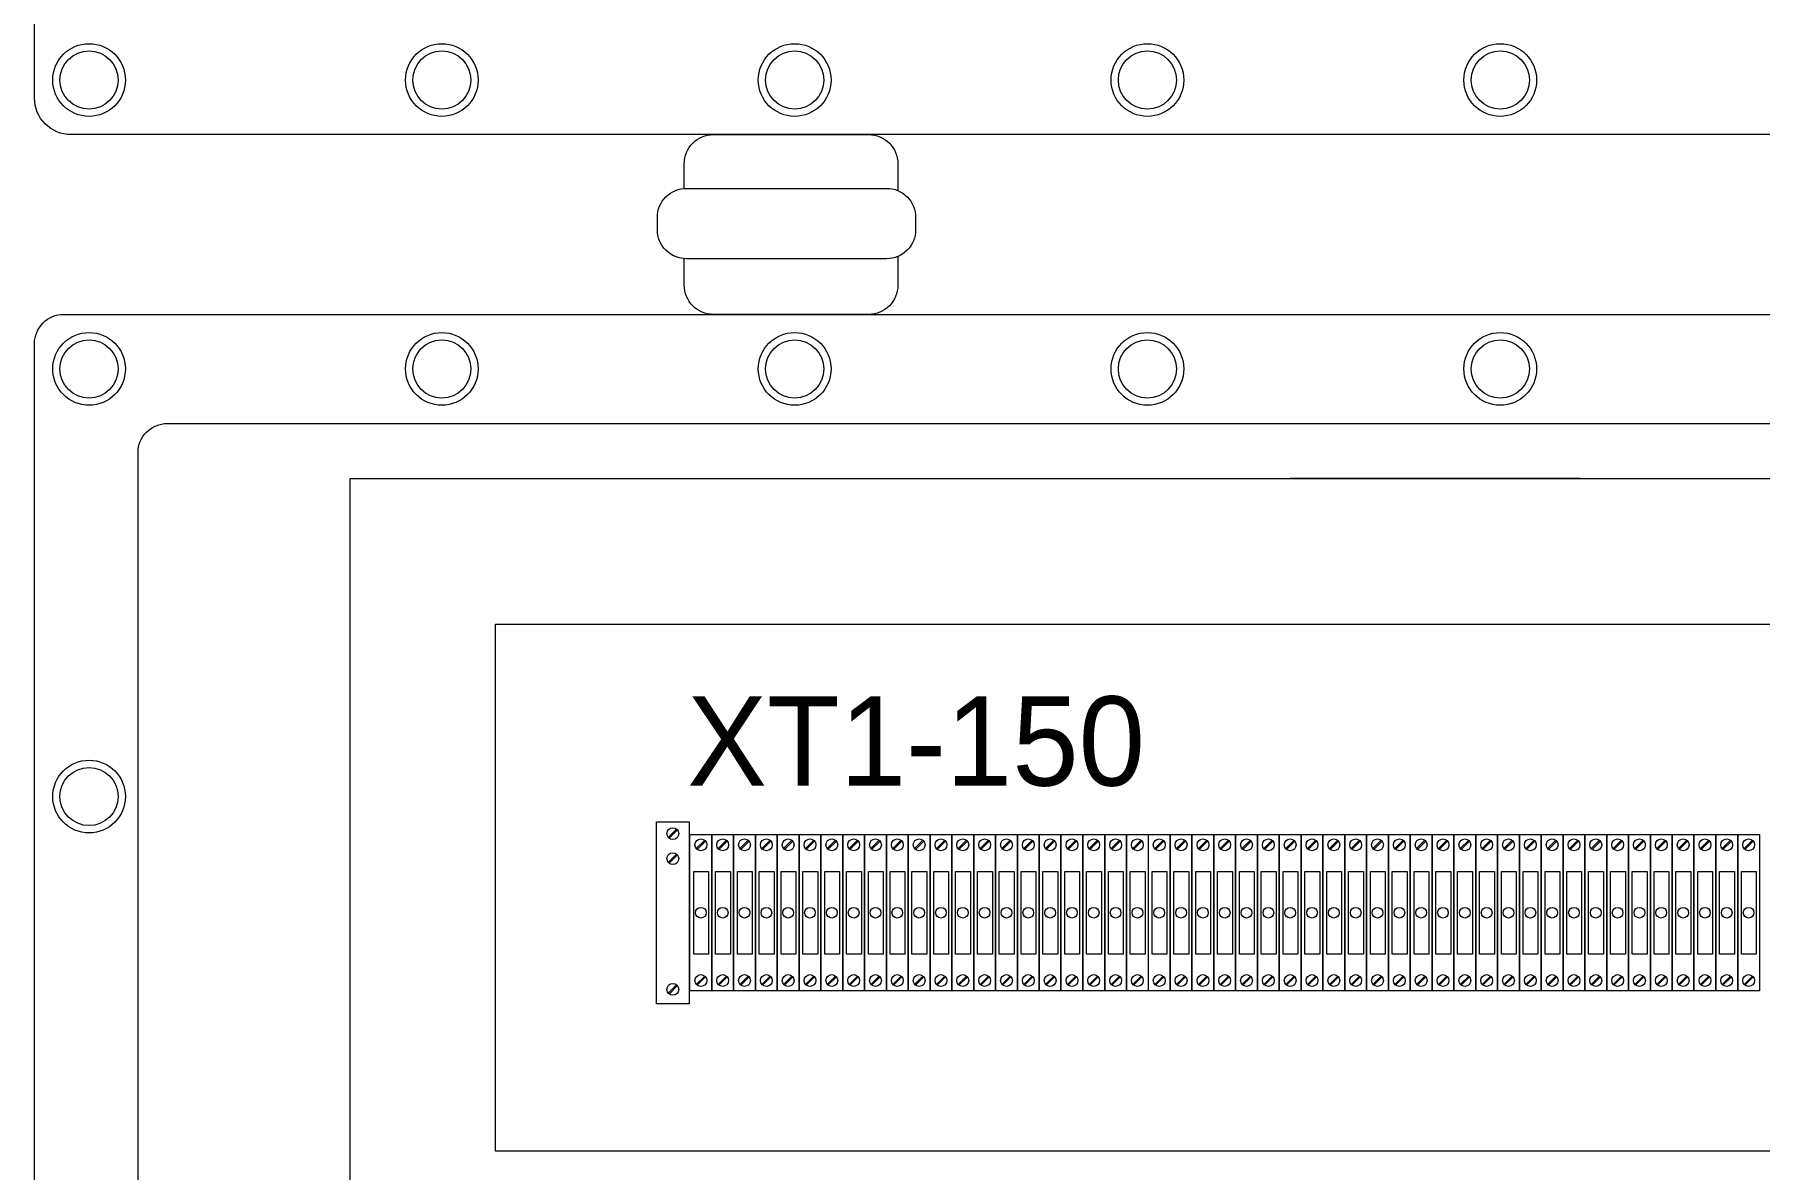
# Model space of a CAD drawing. Header units: millimetres. Extents: x 32721 to 72822, y 57624 to 123188.
# Drawn here: x 42831.1 to 43070.8, y 65008.7 to 65166.4 of the extents above; entities that cross this region are included whole.
import ezdxf

# ---------------------------------------------------------------- set-up
doc = ezdxf.new("R2010")
doc.units = ezdxf.units.MM
doc.header["$LTSCALE"] = 10
doc.layers.add('1轮廓实线层', color=7, linetype='Continuous', lineweight=18)
doc.layers.add('6文字层', color=3, linetype='Continuous', lineweight=18)
doc.styles.add('样式 1', font='SIMYOU.TTF', dxfattribs={"width": 0.75})

msp = doc.modelspace()

# ---------------------------------------------------------------- linework, layer by layer
at = {"layer": '1轮廓实线层'}
for p, q in [((42849.54, 65112.33), (43518.7, 65112.33)), ((42874.95, 65104.68), (43493.29, 65104.68)), ((42874.95, 64897.58), (42874.95, 65104.68)), ((43045.95, 65104.68), (43005.52, 65104.68)), ((42895.17, 65011.24), (42895.17, 65084.47)), ((42895.17, 65084.47), (43473.07, 65084.47)), ((43473.07, 65011.24), (42895.17, 65011.24))]:
    msp.add_line(p, q, dxfattribs=at)
at = {"layer": '1轮廓实线层', "lineweight": 13}
for p, q in [((42917.52, 65056.99), (42922.07, 65056.99)), ((42917.52, 65031.72), (42917.52, 65056.99)), ((42919.17, 65054.84), (42920.33, 65056)), ((42922.07, 65056.99), (42922.07, 65031.72)), ((42919.27, 65054.74), (42920.43, 65055.9)), ((42922.18, 65033.52), (42922.18, 65055.25)), ((42922.18, 65055.25), (42925.21, 65055.25)), ((42923.06, 65053.28), (42924.23, 65054.44)), ((42923.17, 65053.18), (42924.33, 65054.34)), ((42925.21, 65055.25), (42925.21, 65033.52)), ((42925.21, 65055.25), (42928.25, 65055.25)), ((42925.21, 65033.52), (42925.21, 65055.25)), ((42926.1, 65053.28), (42927.26, 65054.44)), ((42926.2, 65053.18), (42927.36, 65054.34)), ((42928.25, 65055.25), (42928.25, 65033.52)), ((42928.25, 65055.25), (42931.28, 65055.25)), ((42928.25, 65033.52), (42928.25, 65055.25)), ((42929.13, 65053.28), (42930.29, 65054.44)), ((42929.23, 65053.18), (42930.39, 65054.34)), ((42931.28, 65055.25), (42931.28, 65033.52)), ((42931.28, 65055.25), (42934.31, 65055.25)), ((42931.28, 65033.52), (42931.28, 65055.25)), ((42932.16, 65053.28), (42933.33, 65054.44)), ((42932.27, 65053.18), (42933.43, 65054.34)), ((42934.31, 65055.25), (42934.31, 65033.52)), ((42934.31, 65055.25), (42937.34, 65055.25)), ((42934.31, 65033.52), (42934.31, 65055.25)), ((42935.2, 65053.28), (42936.36, 65054.44)), ((42935.3, 65053.18), (42936.46, 65054.34)), ((42937.34, 65055.25), (42937.34, 65033.52)), ((42937.35, 65055.25), (42940.38, 65055.25)), ((42937.35, 65033.52), (42937.35, 65055.25)), ((42938.23, 65053.28), (42939.39, 65054.44)), ((42938.33, 65053.18), (42939.49, 65054.34)), ((42940.38, 65055.25), (42940.38, 65033.52)), ((42940.38, 65055.25), (42943.41, 65055.25)), ((42940.38, 65033.52), (42940.38, 65055.25)), ((42941.26, 65053.28), (42942.42, 65054.44)), ((42941.36, 65053.18), (42942.53, 65054.34)), ((42943.41, 65055.25), (42943.41, 65033.52)), ((42943.41, 65055.25), (42946.44, 65055.25)), ((42943.41, 65033.52), (42943.41, 65055.25)), ((42944.3, 65053.28), (42945.46, 65054.44)), ((42944.4, 65053.18), (42945.56, 65054.34)), ((42946.44, 65055.25), (42946.44, 65033.52)), ((42946.44, 65055.25), (42949.48, 65055.25)), ((42946.44, 65033.52), (42946.44, 65055.25)), ((42947.33, 65053.28), (42948.49, 65054.44)), ((42947.43, 65053.18), (42948.59, 65054.34)), ((42949.48, 65055.25), (42949.48, 65033.52)), ((42949.48, 65055.25), (42952.51, 65055.25)), ((42949.48, 65033.52), (42949.48, 65055.25)), ((42950.36, 65053.28), (42951.52, 65054.44)), ((42950.46, 65053.18), (42951.63, 65054.34)), ((42952.51, 65055.25), (42952.51, 65033.52)), ((42952.51, 65055.25), (42955.54, 65055.25)), ((42952.51, 65033.52), (42952.51, 65055.25)), ((42953.4, 65053.28), (42954.56, 65054.44)), ((42953.5, 65053.18), (42954.66, 65054.34)), ((42955.54, 65055.25), (42955.54, 65033.52)), ((42955.54, 65055.25), (42958.58, 65055.25)), ((42955.54, 65033.52), (42955.54, 65055.25)), ((42956.43, 65053.28), (42957.59, 65054.44)), ((42956.53, 65053.18), (42957.69, 65054.34)), ((42958.58, 65055.25), (42958.58, 65033.52)), ((42958.58, 65055.25), (42961.61, 65055.25)), ((42958.58, 65033.52), (42958.58, 65055.25)), ((42959.46, 65053.28), (42960.62, 65054.44)), ((42959.56, 65053.18), (42960.73, 65054.34)), ((42961.61, 65055.25), (42961.61, 65033.52)), ((42961.61, 65055.25), (42964.64, 65055.25)), ((42961.61, 65033.52), (42961.61, 65055.25)), ((42962.5, 65053.28), (42963.66, 65054.44)), ((42962.6, 65053.18), (42963.76, 65054.34)), ((42964.64, 65055.25), (42964.64, 65033.52)), ((42964.64, 65055.25), (42967.68, 65055.25)), ((42964.64, 65033.52), (42964.64, 65055.25)), ((42965.53, 65053.28), (42966.69, 65054.44)), ((42965.63, 65053.18), (42966.79, 65054.34)), ((42967.68, 65055.25), (42967.68, 65033.52)), ((42967.68, 65055.25), (42970.71, 65055.25)), ((42967.68, 65033.52), (42967.68, 65055.25)), ((42968.56, 65053.28), (42969.72, 65054.44)), ((42968.66, 65053.18), (42969.82, 65054.34)), ((42970.71, 65055.25), (42970.71, 65033.52)), ((42970.71, 65055.25), (42973.74, 65055.25)), ((42970.71, 65033.52), (42970.71, 65055.25)), ((42971.59, 65053.28), (42972.76, 65054.44)), ((42971.7, 65053.18), (42972.86, 65054.34)), ((42973.74, 65055.25), (42973.74, 65033.52)), ((42973.74, 65055.25), (42976.78, 65055.25)), ((42973.74, 65033.52), (42973.74, 65055.25)), ((42974.63, 65053.28), (42975.79, 65054.44)), ((42974.73, 65053.18), (42975.89, 65054.34)), ((42976.78, 65055.25), (42976.78, 65033.52)), ((42976.78, 65055.25), (42979.81, 65055.25)), ((42976.78, 65033.52), (42976.78, 65055.25)), ((42977.66, 65053.28), (42978.82, 65054.44)), ((42977.76, 65053.18), (42978.92, 65054.34)), ((42979.81, 65055.25), (42979.81, 65033.52)), ((42979.81, 65055.25), (42982.84, 65055.25)), ((42979.81, 65033.52), (42979.81, 65055.25)), ((42980.69, 65053.28), (42981.86, 65054.44)), ((42980.8, 65053.18), (42981.96, 65054.34)), ((42982.84, 65055.25), (42982.84, 65033.52)), ((42982.84, 65055.25), (42985.87, 65055.25)), ((42982.84, 65033.52), (42982.84, 65055.25)), ((42983.73, 65053.28), (42984.89, 65054.44)), ((42983.83, 65053.18), (42984.99, 65054.34)), ((42985.87, 65055.25), (42985.87, 65033.52)), ((42985.88, 65055.25), (42988.91, 65055.25)), ((42985.88, 65033.52), (42985.88, 65055.25)), ((42986.76, 65053.28), (42987.92, 65054.44)), ((42986.86, 65053.18), (42988.02, 65054.34)), ((42988.91, 65055.25), (42988.91, 65033.52)), ((42988.91, 65055.25), (42991.94, 65055.25)), ((42988.91, 65033.52), (42988.91, 65055.25)), ((42989.79, 65053.28), (42990.96, 65054.44)), ((42989.9, 65053.18), (42991.06, 65054.34)), ((42991.94, 65055.25), (42991.94, 65033.52)), ((42991.94, 65055.25), (42994.97, 65055.25)), ((42991.94, 65033.52), (42991.94, 65055.25)), ((42992.83, 65053.28), (42993.99, 65054.44)), ((42992.93, 65053.18), (42994.09, 65054.34)), ((42994.97, 65055.25), (42994.97, 65033.52)), ((42994.98, 65055.25), (42998.01, 65055.25)), ((42994.98, 65033.52), (42994.98, 65055.25)), ((42995.86, 65053.28), (42997.02, 65054.44)), ((42995.96, 65053.18), (42997.12, 65054.34)), ((42998.01, 65055.25), (42998.01, 65033.52)), ((42998.01, 65055.25), (43001.04, 65055.25)), ((42998.01, 65033.52), (42998.01, 65055.25)), ((42998.89, 65053.28), (43000.05, 65054.44)), ((42998.99, 65053.18), (43000.16, 65054.34)), ((43001.04, 65055.25), (43001.04, 65033.52)), ((43001.04, 65055.25), (43004.07, 65055.25)), ((43001.04, 65033.52), (43001.04, 65055.25)), ((43001.93, 65053.28), (43003.09, 65054.44)), ((43002.03, 65053.18), (43003.19, 65054.34)), ((43004.07, 65055.25), (43004.07, 65033.52)), ((43004.07, 65055.25), (43007.11, 65055.25)), ((43004.07, 65033.52), (43004.07, 65055.25)), ((43004.96, 65053.28), (43006.12, 65054.44)), ((43005.06, 65053.18), (43006.22, 65054.34)), ((43007.11, 65055.25), (43007.11, 65033.52)), ((43007.11, 65055.25), (43010.14, 65055.25)), ((43007.11, 65033.52), (43007.11, 65055.25)), ((43007.99, 65053.28), (43009.15, 65054.44)), ((43008.09, 65053.18), (43009.26, 65054.34)), ((43010.14, 65055.25), (43010.14, 65033.52)), ((43010.14, 65055.25), (43013.17, 65055.25)), ((43010.14, 65033.52), (43010.14, 65055.25)), ((43011.03, 65053.28), (43012.19, 65054.44)), ((43011.13, 65053.18), (43012.29, 65054.34)), ((43013.17, 65055.25), (43013.17, 65033.52)), ((43013.17, 65055.25), (43016.21, 65055.25)), ((43013.17, 65033.52), (43013.17, 65055.25)), ((43014.06, 65053.28), (43015.22, 65054.44)), ((43014.16, 65053.18), (43015.32, 65054.34)), ((43016.21, 65055.25), (43016.21, 65033.52)), ((43016.21, 65055.25), (43019.24, 65055.25)), ((43016.21, 65033.52), (43016.21, 65055.25)), ((43017.09, 65053.28), (43018.25, 65054.44)), ((43017.19, 65053.18), (43018.36, 65054.34)), ((43019.24, 65055.25), (43019.24, 65033.52)), ((43019.24, 65055.25), (43022.27, 65055.25)), ((43019.24, 65033.52), (43019.24, 65055.25)), ((43020.12, 65053.28), (43021.29, 65054.44)), ((43020.23, 65053.18), (43021.39, 65054.34)), ((43022.27, 65055.25), (43022.27, 65033.52)), ((43022.27, 65055.25), (43025.31, 65055.25)), ((43022.27, 65033.52), (43022.27, 65055.25)), ((43023.16, 65053.28), (43024.32, 65054.44)), ((43023.26, 65053.18), (43024.42, 65054.34)), ((43025.31, 65055.25), (43025.31, 65033.52)), ((43025.31, 65055.25), (43028.34, 65055.25)), ((43025.31, 65033.52), (43025.31, 65055.25)), ((43026.19, 65053.28), (43027.35, 65054.44)), ((43026.29, 65053.18), (43027.45, 65054.34)), ((43028.34, 65055.25), (43028.34, 65033.52)), ((43028.34, 65055.25), (43031.37, 65055.25)), ((43028.34, 65033.52), (43028.34, 65055.25)), ((43029.22, 65053.28), (43030.39, 65054.44)), ((43029.33, 65053.18), (43030.49, 65054.34)), ((43031.37, 65055.25), (43031.37, 65033.52)), ((43031.37, 65055.25), (43034.41, 65055.25)), ((43031.37, 65033.52), (43031.37, 65055.25)), ((43032.26, 65053.28), (43033.42, 65054.44)), ((43032.36, 65053.18), (43033.52, 65054.34)), ((43034.41, 65055.25), (43034.41, 65033.52)), ((43034.41, 65055.25), (43037.44, 65055.25)), ((43034.41, 65033.52), (43034.41, 65055.25)), ((43035.29, 65053.28), (43036.45, 65054.44)), ((43035.39, 65053.18), (43036.55, 65054.34)), ((43037.44, 65055.25), (43037.44, 65033.52)), ((43037.44, 65055.25), (43040.47, 65055.25)), ((43037.44, 65033.52), (43037.44, 65055.25)), ((43038.32, 65053.28), (43039.49, 65054.44)), ((43038.43, 65053.18), (43039.59, 65054.34)), ((43040.47, 65055.25), (43040.47, 65033.52)), ((43040.47, 65055.25), (43043.5, 65055.25)), ((43040.47, 65033.52), (43040.47, 65055.25)), ((43041.36, 65053.28), (43042.52, 65054.44)), ((43041.46, 65053.18), (43042.62, 65054.34)), ((43043.5, 65055.25), (43043.5, 65033.52)), ((43043.51, 65055.25), (43046.54, 65055.25)), ((43043.51, 65033.52), (43043.51, 65055.25)), ((43044.39, 65053.28), (43045.55, 65054.44)), ((43044.49, 65053.18), (43045.65, 65054.34)), ((43046.54, 65055.25), (43046.54, 65033.52)), ((43046.54, 65055.25), (43049.57, 65055.25)), ((43046.54, 65033.52), (43046.54, 65055.25)), ((43047.42, 65053.28), (43048.58, 65054.44)), ((43047.53, 65053.18), (43048.69, 65054.34)), ((43049.57, 65055.25), (43049.57, 65033.52)), ((43049.57, 65055.25), (43052.6, 65055.25)), ((43049.57, 65033.52), (43049.57, 65055.25)), ((43050.46, 65053.28), (43051.62, 65054.44)), ((43050.56, 65053.18), (43051.72, 65054.34)), ((43052.6, 65055.25), (43052.6, 65033.52)), ((43052.6, 65055.25), (43055.64, 65055.25)), ((43052.6, 65033.52), (43052.6, 65055.25)), ((43053.49, 65053.28), (43054.65, 65054.44)), ((43053.59, 65053.18), (43054.75, 65054.34)), ((43055.64, 65055.25), (43055.64, 65033.52)), ((43055.64, 65055.25), (43058.67, 65055.25)), ((43055.64, 65033.52), (43055.64, 65055.25)), ((43056.52, 65053.28), (43057.68, 65054.44)), ((43056.62, 65053.18), (43057.79, 65054.34)), ((43058.67, 65055.25), (43058.67, 65033.52)), ((43058.67, 65055.25), (43061.7, 65055.25)), ((43058.67, 65033.52), (43058.67, 65055.25)), ((43059.56, 65053.28), (43060.72, 65054.44)), ((43059.66, 65053.18), (43060.82, 65054.34)), ((43061.7, 65055.25), (43061.7, 65033.52)), ((43061.7, 65055.25), (43064.74, 65055.25)), ((43061.7, 65033.52), (43061.7, 65055.25)), ((43062.59, 65053.28), (43063.75, 65054.44)), ((43062.69, 65053.18), (43063.85, 65054.34)), ((43064.74, 65055.25), (43064.74, 65033.52)), ((43064.74, 65055.25), (43067.77, 65055.25)), ((43064.74, 65033.52), (43064.74, 65055.25)), ((43065.62, 65053.28), (43066.78, 65054.44)), ((43065.72, 65053.18), (43066.89, 65054.34)), ((43067.77, 65055.25), (43067.77, 65033.52)), ((43067.77, 65055.25), (43070.8, 65055.25)), ((43067.77, 65033.52), (43067.77, 65055.25)), ((43068.66, 65053.28), (43069.82, 65054.44)), ((43068.76, 65053.18), (43069.92, 65054.34)), ((43070.8, 65055.25), (43070.8, 65033.52)), ((42919.17, 65051.36), (42920.33, 65052.53)), ((42919.27, 65051.26), (42920.43, 65052.42)), ((42919.17, 65033.2), (42920.33, 65034.36)), ((42923.06, 65034.43), (42924.23, 65035.59)), ((42923.17, 65034.33), (42924.33, 65035.49)), ((42926.1, 65034.43), (42927.26, 65035.59)), ((42926.2, 65034.33), (42927.36, 65035.49)), ((42929.13, 65034.43), (42930.29, 65035.59)), ((42929.23, 65034.33), (42930.39, 65035.49)), ((42932.16, 65034.43), (42933.33, 65035.59)), ((42932.27, 65034.33), (42933.43, 65035.49)), ((42935.2, 65034.43), (42936.36, 65035.59)), ((42935.3, 65034.33), (42936.46, 65035.49)), ((42938.23, 65034.43), (42939.39, 65035.59)), ((42938.33, 65034.33), (42939.49, 65035.49)), ((42941.26, 65034.43), (42942.42, 65035.59)), ((42941.36, 65034.33), (42942.53, 65035.49)), ((42944.3, 65034.43), (42945.46, 65035.59)), ((42944.4, 65034.33), (42945.56, 65035.49)), ((42947.33, 65034.43), (42948.49, 65035.59)), ((42947.43, 65034.33), (42948.59, 65035.49)), ((42950.36, 65034.43), (42951.52, 65035.59)), ((42950.46, 65034.33), (42951.63, 65035.49)), ((42953.4, 65034.43), (42954.56, 65035.59)), ((42953.5, 65034.33), (42954.66, 65035.49)), ((42956.43, 65034.43), (42957.59, 65035.59)), ((42956.53, 65034.33), (42957.69, 65035.49)), ((42959.46, 65034.43), (42960.62, 65035.59)), ((42959.56, 65034.33), (42960.73, 65035.49)), ((42962.5, 65034.43), (42963.66, 65035.59)), ((42962.6, 65034.33), (42963.76, 65035.49)), ((42965.53, 65034.43), (42966.69, 65035.59)), ((42965.63, 65034.33), (42966.79, 65035.49)), ((42968.56, 65034.43), (42969.72, 65035.59)), ((42968.66, 65034.33), (42969.82, 65035.49)), ((42971.59, 65034.43), (42972.76, 65035.59)), ((42971.7, 65034.33), (42972.86, 65035.49)), ((42974.63, 65034.43), (42975.79, 65035.59)), ((42974.73, 65034.33), (42975.89, 65035.49)), ((42977.66, 65034.43), (42978.82, 65035.59)), ((42977.76, 65034.33), (42978.92, 65035.49)), ((42980.69, 65034.43), (42981.86, 65035.59)), ((42980.8, 65034.33), (42981.96, 65035.49)), ((42983.73, 65034.43), (42984.89, 65035.59)), ((42983.83, 65034.33), (42984.99, 65035.49)), ((42986.76, 65034.43), (42987.92, 65035.59)), ((42986.86, 65034.33), (42988.02, 65035.49)), ((42989.79, 65034.43), (42990.96, 65035.59)), ((42989.9, 65034.33), (42991.06, 65035.49)), ((42992.83, 65034.43), (42993.99, 65035.59)), ((42992.93, 65034.33), (42994.09, 65035.49)), ((42995.86, 65034.43), (42997.02, 65035.59)), ((42995.96, 65034.33), (42997.12, 65035.49)), ((42998.89, 65034.43), (43000.05, 65035.59)), ((42998.99, 65034.33), (43000.16, 65035.49)), ((43001.93, 65034.43), (43003.09, 65035.59)), ((43002.03, 65034.33), (43003.19, 65035.49)), ((43004.96, 65034.43), (43006.12, 65035.59)), ((43005.06, 65034.33), (43006.22, 65035.49)), ((43007.99, 65034.43), (43009.15, 65035.59)), ((43008.09, 65034.33), (43009.26, 65035.49)), ((43011.03, 65034.43), (43012.19, 65035.59)), ((43011.13, 65034.33), (43012.29, 65035.49)), ((43014.06, 65034.43), (43015.22, 65035.59)), ((43014.16, 65034.33), (43015.32, 65035.49)), ((43017.09, 65034.43), (43018.25, 65035.59)), ((43017.19, 65034.33), (43018.36, 65035.49)), ((43020.12, 65034.43), (43021.29, 65035.59)), ((43020.23, 65034.33), (43021.39, 65035.49)), ((43023.16, 65034.43), (43024.32, 65035.59)), ((43023.26, 65034.33), (43024.42, 65035.49)), ((43026.19, 65034.43), (43027.35, 65035.59)), ((43026.29, 65034.33), (43027.45, 65035.49)), ((43029.22, 65034.43), (43030.39, 65035.59)), ((43029.33, 65034.33), (43030.49, 65035.49)), ((43032.26, 65034.43), (43033.42, 65035.59)), ((43032.36, 65034.33), (43033.52, 65035.49)), ((43035.29, 65034.43), (43036.45, 65035.59)), ((43035.39, 65034.33), (43036.55, 65035.49)), ((43038.32, 65034.43), (43039.49, 65035.59)), ((43038.43, 65034.33), (43039.59, 65035.49)), ((43041.36, 65034.43), (43042.52, 65035.59)), ((43041.46, 65034.33), (43042.62, 65035.49)), ((43044.39, 65034.43), (43045.55, 65035.59)), ((43044.49, 65034.33), (43045.65, 65035.49)), ((43047.42, 65034.43), (43048.58, 65035.59)), ((43047.53, 65034.33), (43048.69, 65035.49)), ((43050.46, 65034.43), (43051.62, 65035.59)), ((43050.56, 65034.33), (43051.72, 65035.49)), ((43053.49, 65034.43), (43054.65, 65035.59)), ((43053.59, 65034.33), (43054.75, 65035.49)), ((43056.52, 65034.43), (43057.68, 65035.59)), ((43056.62, 65034.33), (43057.79, 65035.49)), ((43059.56, 65034.43), (43060.72, 65035.59)), ((43059.66, 65034.33), (43060.82, 65035.49)), ((43062.59, 65034.43), (43063.75, 65035.59)), ((43062.69, 65034.33), (43063.85, 65035.49)), ((43065.62, 65034.43), (43066.78, 65035.59)), ((43065.72, 65034.33), (43066.89, 65035.49)), ((43068.66, 65034.43), (43069.82, 65035.59)), ((43068.76, 65034.33), (43069.92, 65035.49)), ((42919.27, 65033.09), (42920.43, 65034.26)), ((42925.21, 65033.52), (42922.18, 65033.52)), ((42928.25, 65033.52), (42925.21, 65033.52)), ((42931.28, 65033.52), (42928.25, 65033.52)), ((42934.31, 65033.52), (42931.28, 65033.52)), ((42937.34, 65033.52), (42934.31, 65033.52)), ((42940.38, 65033.52), (42937.35, 65033.52)), ((42943.41, 65033.52), (42940.38, 65033.52)), ((42946.44, 65033.52), (42943.41, 65033.52)), ((42949.48, 65033.52), (42946.44, 65033.52)), ((42952.51, 65033.52), (42949.48, 65033.52)), ((42955.54, 65033.52), (42952.51, 65033.52)), ((42958.58, 65033.52), (42955.54, 65033.52)), ((42961.61, 65033.52), (42958.58, 65033.52)), ((42964.64, 65033.52), (42961.61, 65033.52)), ((42967.68, 65033.52), (42964.64, 65033.52)), ((42970.71, 65033.52), (42967.68, 65033.52)), ((42973.74, 65033.52), (42970.71, 65033.52)), ((42976.78, 65033.52), (42973.74, 65033.52)), ((42979.81, 65033.52), (42976.78, 65033.52)), ((42982.84, 65033.52), (42979.81, 65033.52)), ((42985.87, 65033.52), (42982.84, 65033.52)), ((42988.91, 65033.52), (42985.88, 65033.52)), ((42991.94, 65033.52), (42988.91, 65033.52)), ((42994.97, 65033.52), (42991.94, 65033.52)), ((42998.01, 65033.52), (42994.98, 65033.52)), ((43001.04, 65033.52), (42998.01, 65033.52)), ((43004.07, 65033.52), (43001.04, 65033.52)), ((43007.11, 65033.52), (43004.07, 65033.52)), ((43010.14, 65033.52), (43007.11, 65033.52)), ((43013.17, 65033.52), (43010.14, 65033.52)), ((43016.21, 65033.52), (43013.17, 65033.52)), ((43019.24, 65033.52), (43016.21, 65033.52)), ((43022.27, 65033.52), (43019.24, 65033.52)), ((43025.31, 65033.52), (43022.27, 65033.52)), ((43028.34, 65033.52), (43025.31, 65033.52)), ((43031.37, 65033.52), (43028.34, 65033.52)), ((43034.41, 65033.52), (43031.37, 65033.52)), ((43037.44, 65033.52), (43034.41, 65033.52)), ((43040.47, 65033.52), (43037.44, 65033.52)), ((43043.5, 65033.52), (43040.47, 65033.52)), ((43046.54, 65033.52), (43043.51, 65033.52)), ((43049.57, 65033.52), (43046.54, 65033.52)), ((43052.6, 65033.52), (43049.57, 65033.52)), ((43055.64, 65033.52), (43052.6, 65033.52)), ((43058.67, 65033.52), (43055.64, 65033.52)), ((43061.7, 65033.52), (43058.67, 65033.52)), ((43064.74, 65033.52), (43061.7, 65033.52)), ((43067.77, 65033.52), (43064.74, 65033.52)), ((43070.8, 65033.52), (43067.77, 65033.52)), ((42922.07, 65031.72), (42917.52, 65031.72))]:
    msp.add_line(p, q, dxfattribs=at)
at = {"layer": '1轮廓实线层'}
for points in [[(43533.62, 65152.46), (42836.15, 65152.46, -0.414214), (42831.1, 65157.52), (42831.1, 65551.74, -0.414214), (42836.15, 65556.79)], [(42921.39, 65144.98), (42921.39, 65148.42, -0.414214), (42925.43, 65152.46), (42947.03, 65152.46, -0.414214), (42951.07, 65148.42), (42951.07, 65144.67)], [(42951.07, 65135.53), (42951.07, 65131.53, -0.414214), (42947.03, 65127.49), (42925.43, 65127.49, -0.414214), (42921.39, 65131.53), (42921.39, 65135.22)], [(42835.14, 64874.78, -0.414214), (42831.1, 64878.82), (42831.1, 65123.44, -0.414214), (42835.14, 65127.49), (43241.95, 65127.49)], [(42849.54, 64889.94, -0.414214), (42845.49, 64893.99), (42845.49, 65108.28, -0.414214), (42849.54, 65112.33)]]:
    msp.add_lwpolyline(points, format="xyb", dxfattribs=at)
msp.add_lwpolyline([(42917.65, 65140.95, -0.414214), (42921.7, 65144.99), (42949.5, 65144.99, -0.414214), (42953.54, 65140.95), (42953.54, 65139.25, -0.414214), (42949.5, 65135.21), (42921.7, 65135.21, -0.414214), (42917.65, 65139.25)], format="xyb", close=True, dxfattribs=at)
at = {"layer": '1轮廓实线层', "lineweight": 13}
for points in [[(42922.7, 65050.11), (42924.76, 65050.11), (42924.76, 65038.61), (42922.7, 65038.61)], [(42925.74, 65050.11), (42927.8, 65050.11), (42927.8, 65038.61), (42925.74, 65038.61)], [(42928.77, 65050.11), (42930.83, 65050.11), (42930.83, 65038.61), (42928.77, 65038.61)], [(42931.8, 65050.11), (42933.86, 65050.11), (42933.86, 65038.61), (42931.8, 65038.61)], [(42934.84, 65050.11), (42936.9, 65050.11), (42936.9, 65038.61), (42934.84, 65038.61)], [(42937.87, 65050.11), (42939.93, 65050.11), (42939.93, 65038.61), (42937.87, 65038.61)], [(42940.9, 65050.11), (42942.96, 65050.11), (42942.96, 65038.61), (42940.9, 65038.61)], [(42943.93, 65050.11), (42946, 65050.11), (42946, 65038.61), (42943.93, 65038.61)], [(42946.97, 65050.11), (42949.03, 65050.11), (42949.03, 65038.61), (42946.97, 65038.61)], [(42950, 65050.11), (42952.06, 65050.11), (42952.06, 65038.61), (42950, 65038.61)], [(42953.03, 65050.11), (42955.1, 65050.11), (42955.1, 65038.61), (42953.03, 65038.61)], [(42956.07, 65050.11), (42958.13, 65050.11), (42958.13, 65038.61), (42956.07, 65038.61)], [(42959.1, 65050.11), (42961.16, 65050.11), (42961.16, 65038.61), (42959.1, 65038.61)], [(42962.13, 65050.11), (42964.2, 65050.11), (42964.2, 65038.61), (42962.13, 65038.61)], [(42965.17, 65050.11), (42967.23, 65050.11), (42967.23, 65038.61), (42965.17, 65038.61)], [(42968.2, 65050.11), (42970.26, 65050.11), (42970.26, 65038.61), (42968.2, 65038.61)], [(42971.23, 65050.11), (42973.3, 65050.11), (42973.3, 65038.61), (42971.23, 65038.61)], [(42974.27, 65050.11), (42976.33, 65050.11), (42976.33, 65038.61), (42974.27, 65038.61)], [(42977.3, 65050.11), (42979.36, 65050.11), (42979.36, 65038.61), (42977.3, 65038.61)], [(42980.33, 65050.11), (42982.39, 65050.11), (42982.39, 65038.61), (42980.33, 65038.61)], [(42983.37, 65050.11), (42985.43, 65050.11), (42985.43, 65038.61), (42983.37, 65038.61)], [(42986.4, 65050.11), (42988.46, 65050.11), (42988.46, 65038.61), (42986.4, 65038.61)], [(42989.43, 65050.11), (42991.49, 65050.11), (42991.49, 65038.61), (42989.43, 65038.61)], [(42992.46, 65050.11), (42994.53, 65050.11), (42994.53, 65038.61), (42992.46, 65038.61)], [(42995.5, 65050.11), (42997.56, 65050.11), (42997.56, 65038.61), (42995.5, 65038.61)], [(42998.53, 65050.11), (43000.59, 65050.11), (43000.59, 65038.61), (42998.53, 65038.61)], [(43001.56, 65050.11), (43003.63, 65050.11), (43003.63, 65038.61), (43001.56, 65038.61)], [(43004.6, 65050.11), (43006.66, 65050.11), (43006.66, 65038.61), (43004.6, 65038.61)], [(43007.63, 65050.11), (43009.69, 65050.11), (43009.69, 65038.61), (43007.63, 65038.61)], [(43010.66, 65050.11), (43012.73, 65050.11), (43012.73, 65038.61), (43010.66, 65038.61)], [(43013.7, 65050.11), (43015.76, 65050.11), (43015.76, 65038.61), (43013.7, 65038.61)], [(43016.73, 65050.11), (43018.79, 65050.11), (43018.79, 65038.61), (43016.73, 65038.61)], [(43019.76, 65050.11), (43021.83, 65050.11), (43021.83, 65038.61), (43019.76, 65038.61)], [(43022.8, 65050.11), (43024.86, 65050.11), (43024.86, 65038.61), (43022.8, 65038.61)], [(43025.83, 65050.11), (43027.89, 65050.11), (43027.89, 65038.61), (43025.83, 65038.61)], [(43028.86, 65050.11), (43030.92, 65050.11), (43030.92, 65038.61), (43028.86, 65038.61)], [(43031.9, 65050.11), (43033.96, 65050.11), (43033.96, 65038.61), (43031.9, 65038.61)], [(43034.93, 65050.11), (43036.99, 65050.11), (43036.99, 65038.61), (43034.93, 65038.61)], [(43037.96, 65050.11), (43040.02, 65050.11), (43040.02, 65038.61), (43037.96, 65038.61)], [(43041, 65050.11), (43043.06, 65050.11), (43043.06, 65038.61), (43041, 65038.61)], [(43044.03, 65050.11), (43046.09, 65050.11), (43046.09, 65038.61), (43044.03, 65038.61)], [(43047.06, 65050.11), (43049.12, 65050.11), (43049.12, 65038.61), (43047.06, 65038.61)], [(43050.09, 65050.11), (43052.16, 65050.11), (43052.16, 65038.61), (43050.09, 65038.61)], [(43053.13, 65050.11), (43055.19, 65050.11), (43055.19, 65038.61), (43053.13, 65038.61)], [(43056.16, 65050.11), (43058.22, 65050.11), (43058.22, 65038.61), (43056.16, 65038.61)], [(43059.19, 65050.11), (43061.26, 65050.11), (43061.26, 65038.61), (43059.19, 65038.61)], [(43062.23, 65050.11), (43064.29, 65050.11), (43064.29, 65038.61), (43062.23, 65038.61)], [(43065.26, 65050.11), (43067.32, 65050.11), (43067.32, 65038.61), (43065.26, 65038.61)], [(43068.29, 65050.11), (43070.36, 65050.11), (43070.36, 65038.61), (43068.29, 65038.61)]]:
    msp.add_lwpolyline(points, close=True, dxfattribs=at)
at = {"layer": '1轮廓实线层'}
for centre, radius in [((42838.68, 65160.04), 5.05), ((42838.68, 65160.04), 4.04), ((42887.7, 65160.04), 5.05), ((42887.7, 65160.04), 4.04), ((42936.73, 65160.04), 5.05), ((42936.73, 65160.04), 4.04), ((42985.75, 65160.04), 5.05), ((42985.75, 65160.04), 4.04), ((43034.78, 65160.04), 5.05), ((43034.78, 65160.04), 4.04), ((42838.68, 65119.91), 5.05), ((42838.68, 65119.91), 4.04), ((42887.7, 65119.91), 5.05), ((42887.7, 65119.91), 4.04), ((42936.73, 65119.91), 5.05), ((42936.73, 65119.91), 4.04), ((42985.75, 65119.91), 5.05), ((42985.75, 65119.91), 4.04), ((43034.78, 65119.91), 5.05), ((43034.78, 65119.91), 4.04), ((42838.68, 65060.52), 5.05), ((42838.68, 65060.52), 4.04)]:
    msp.add_circle(centre, radius, dxfattribs=at)
at = {"layer": '1轮廓实线层', "lineweight": 13}
for centre, radius in [((42919.8, 65055.37), 0.821), ((42923.7, 65053.81), 0.821), ((42926.73, 65053.81), 0.821), ((42929.76, 65053.81), 0.821), ((42932.8, 65053.81), 0.821), ((42935.83, 65053.81), 0.821), ((42938.86, 65053.81), 0.821), ((42941.89, 65053.81), 0.821), ((42944.93, 65053.81), 0.821), ((42947.96, 65053.81), 0.821), ((42950.99, 65053.81), 0.821), ((42954.03, 65053.81), 0.821), ((42957.06, 65053.81), 0.821), ((42960.09, 65053.81), 0.821), ((42963.13, 65053.81), 0.821), ((42966.16, 65053.81), 0.821), ((42969.19, 65053.81), 0.821), ((42972.23, 65053.81), 0.821), ((42975.26, 65053.81), 0.821), ((42978.29, 65053.81), 0.821), ((42981.33, 65053.81), 0.821), ((42984.36, 65053.81), 0.821), ((42987.39, 65053.81), 0.821), ((42990.43, 65053.81), 0.821), ((42993.46, 65053.81), 0.821), ((42996.49, 65053.81), 0.821), ((42999.52, 65053.81), 0.821), ((43002.56, 65053.81), 0.821), ((43005.59, 65053.81), 0.821), ((43008.62, 65053.81), 0.821), ((43011.66, 65053.81), 0.821), ((43014.69, 65053.81), 0.821), ((43017.72, 65053.81), 0.821), ((43020.76, 65053.81), 0.821), ((43023.79, 65053.81), 0.821), ((43026.82, 65053.81), 0.821), ((43029.86, 65053.81), 0.821), ((43032.89, 65053.81), 0.821), ((43035.92, 65053.81), 0.821), ((43038.96, 65053.81), 0.821), ((43041.99, 65053.81), 0.821), ((43045.02, 65053.81), 0.821), ((43048.05, 65053.81), 0.821), ((43051.09, 65053.81), 0.821), ((43054.12, 65053.81), 0.821), ((43057.15, 65053.81), 0.821), ((43060.19, 65053.81), 0.821), ((43063.22, 65053.81), 0.821), ((43066.25, 65053.81), 0.821), ((43069.29, 65053.81), 0.821), ((42919.8, 65051.89), 0.821), ((42923.7, 65044.38), 0.742), ((42926.73, 65044.38), 0.742), ((42929.76, 65044.38), 0.742), ((42932.8, 65044.38), 0.742), ((42935.83, 65044.38), 0.742), ((42938.86, 65044.38), 0.742), ((42941.89, 65044.38), 0.742), ((42944.93, 65044.38), 0.742), ((42947.96, 65044.38), 0.742), ((42950.99, 65044.38), 0.742), ((42954.03, 65044.38), 0.742), ((42957.06, 65044.38), 0.742), ((42960.09, 65044.38), 0.742), ((42963.13, 65044.38), 0.742), ((42966.16, 65044.38), 0.742), ((42969.19, 65044.38), 0.742), ((42972.23, 65044.38), 0.742), ((42975.26, 65044.38), 0.742), ((42978.29, 65044.38), 0.742), ((42981.33, 65044.38), 0.742), ((42984.36, 65044.38), 0.742), ((42987.39, 65044.38), 0.742), ((42990.43, 65044.38), 0.742), ((42993.46, 65044.38), 0.742), ((42996.49, 65044.38), 0.742), ((42999.52, 65044.38), 0.742), ((43002.56, 65044.38), 0.742), ((43005.59, 65044.38), 0.742), ((43008.62, 65044.38), 0.742), ((43011.66, 65044.38), 0.742), ((43014.69, 65044.38), 0.742), ((43017.72, 65044.38), 0.742), ((43020.76, 65044.38), 0.742), ((43023.79, 65044.38), 0.742), ((43026.82, 65044.38), 0.742), ((43029.86, 65044.38), 0.742), ((43032.89, 65044.38), 0.742), ((43035.92, 65044.38), 0.742), ((43038.96, 65044.38), 0.742), ((43041.99, 65044.38), 0.742), ((43045.02, 65044.38), 0.742), ((43048.05, 65044.38), 0.742), ((43051.09, 65044.38), 0.742), ((43054.12, 65044.38), 0.742), ((43057.15, 65044.38), 0.742), ((43060.19, 65044.38), 0.742), ((43063.22, 65044.38), 0.742), ((43066.25, 65044.38), 0.742), ((43069.29, 65044.38), 0.742), ((42919.8, 65033.73), 0.821), ((42923.7, 65034.96), 0.821), ((42926.73, 65034.96), 0.821), ((42929.76, 65034.96), 0.821), ((42932.8, 65034.96), 0.821), ((42935.83, 65034.96), 0.821), ((42938.86, 65034.96), 0.821), ((42941.89, 65034.96), 0.821), ((42944.93, 65034.96), 0.821), ((42947.96, 65034.96), 0.821), ((42950.99, 65034.96), 0.821), ((42954.03, 65034.96), 0.821), ((42957.06, 65034.96), 0.821), ((42960.09, 65034.96), 0.821), ((42963.13, 65034.96), 0.821), ((42966.16, 65034.96), 0.821), ((42969.19, 65034.96), 0.821), ((42972.23, 65034.96), 0.821), ((42975.26, 65034.96), 0.821), ((42978.29, 65034.96), 0.821), ((42981.33, 65034.96), 0.821), ((42984.36, 65034.96), 0.821), ((42987.39, 65034.96), 0.821), ((42990.43, 65034.96), 0.821), ((42993.46, 65034.96), 0.821), ((42996.49, 65034.96), 0.821), ((42999.52, 65034.96), 0.821), ((43002.56, 65034.96), 0.821), ((43005.59, 65034.96), 0.821), ((43008.62, 65034.96), 0.821), ((43011.66, 65034.96), 0.821), ((43014.69, 65034.96), 0.821), ((43017.72, 65034.96), 0.821), ((43020.76, 65034.96), 0.821), ((43023.79, 65034.96), 0.821), ((43026.82, 65034.96), 0.821), ((43029.86, 65034.96), 0.821), ((43032.89, 65034.96), 0.821), ((43035.92, 65034.96), 0.821), ((43038.96, 65034.96), 0.821), ((43041.99, 65034.96), 0.821), ((43045.02, 65034.96), 0.821), ((43048.05, 65034.96), 0.821), ((43051.09, 65034.96), 0.821), ((43054.12, 65034.96), 0.821), ((43057.15, 65034.96), 0.821), ((43060.19, 65034.96), 0.821), ((43063.22, 65034.96), 0.821), ((43066.25, 65034.96), 0.821), ((43069.29, 65034.96), 0.821)]:
    msp.add_circle(centre, radius, dxfattribs=at)

# ---------------------------------------------------------------- texts
at = {"layer": '6文字层', "style": '样式 1'}
msp.add_text('XT1-150', height=12.404, rotation=360, dxfattribs=at).set_placement((42921.8, 65062.03))

doc.saveas('drawing.dxf')
